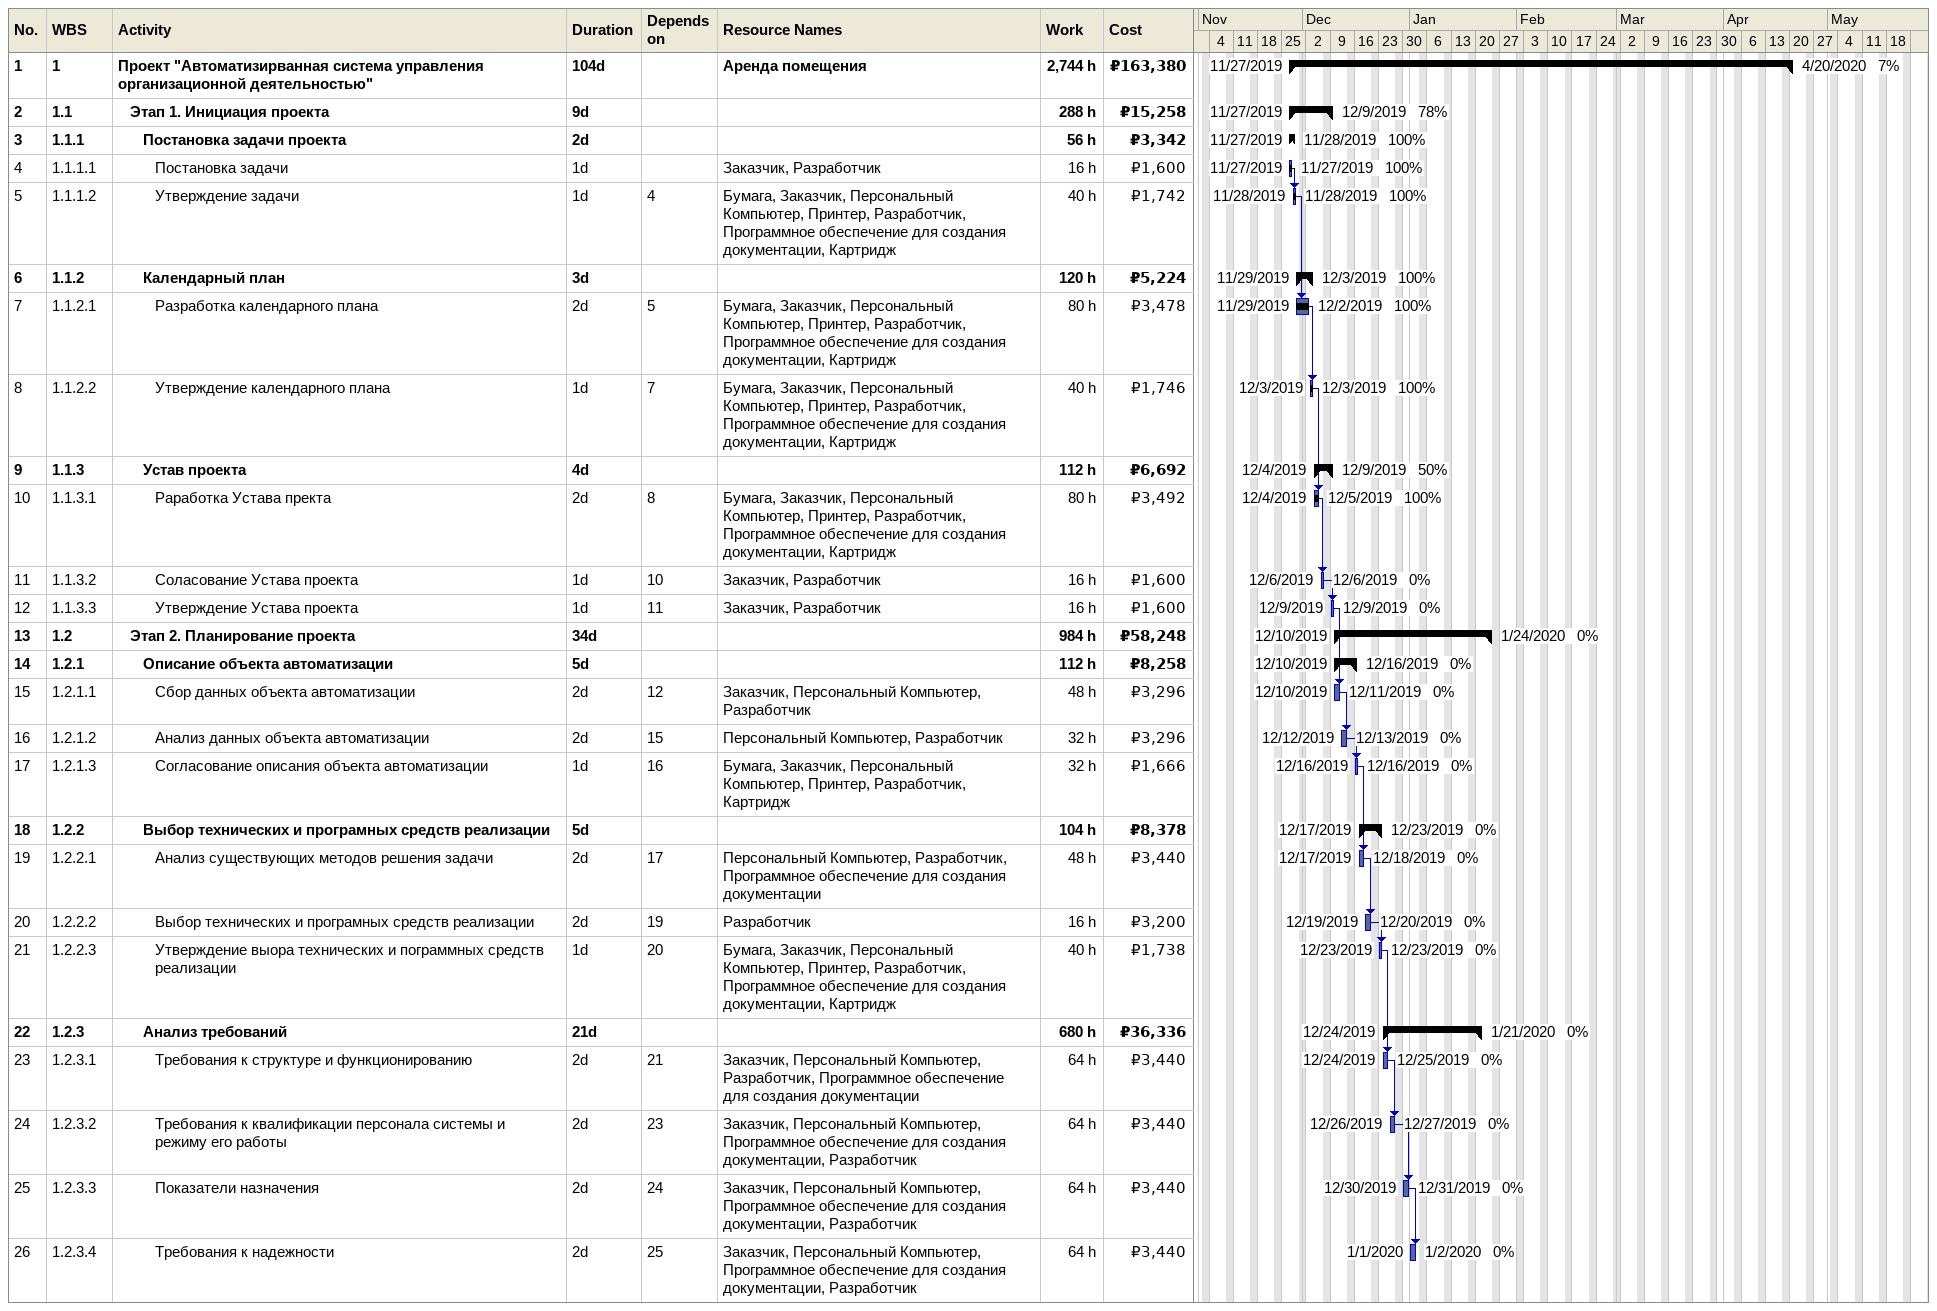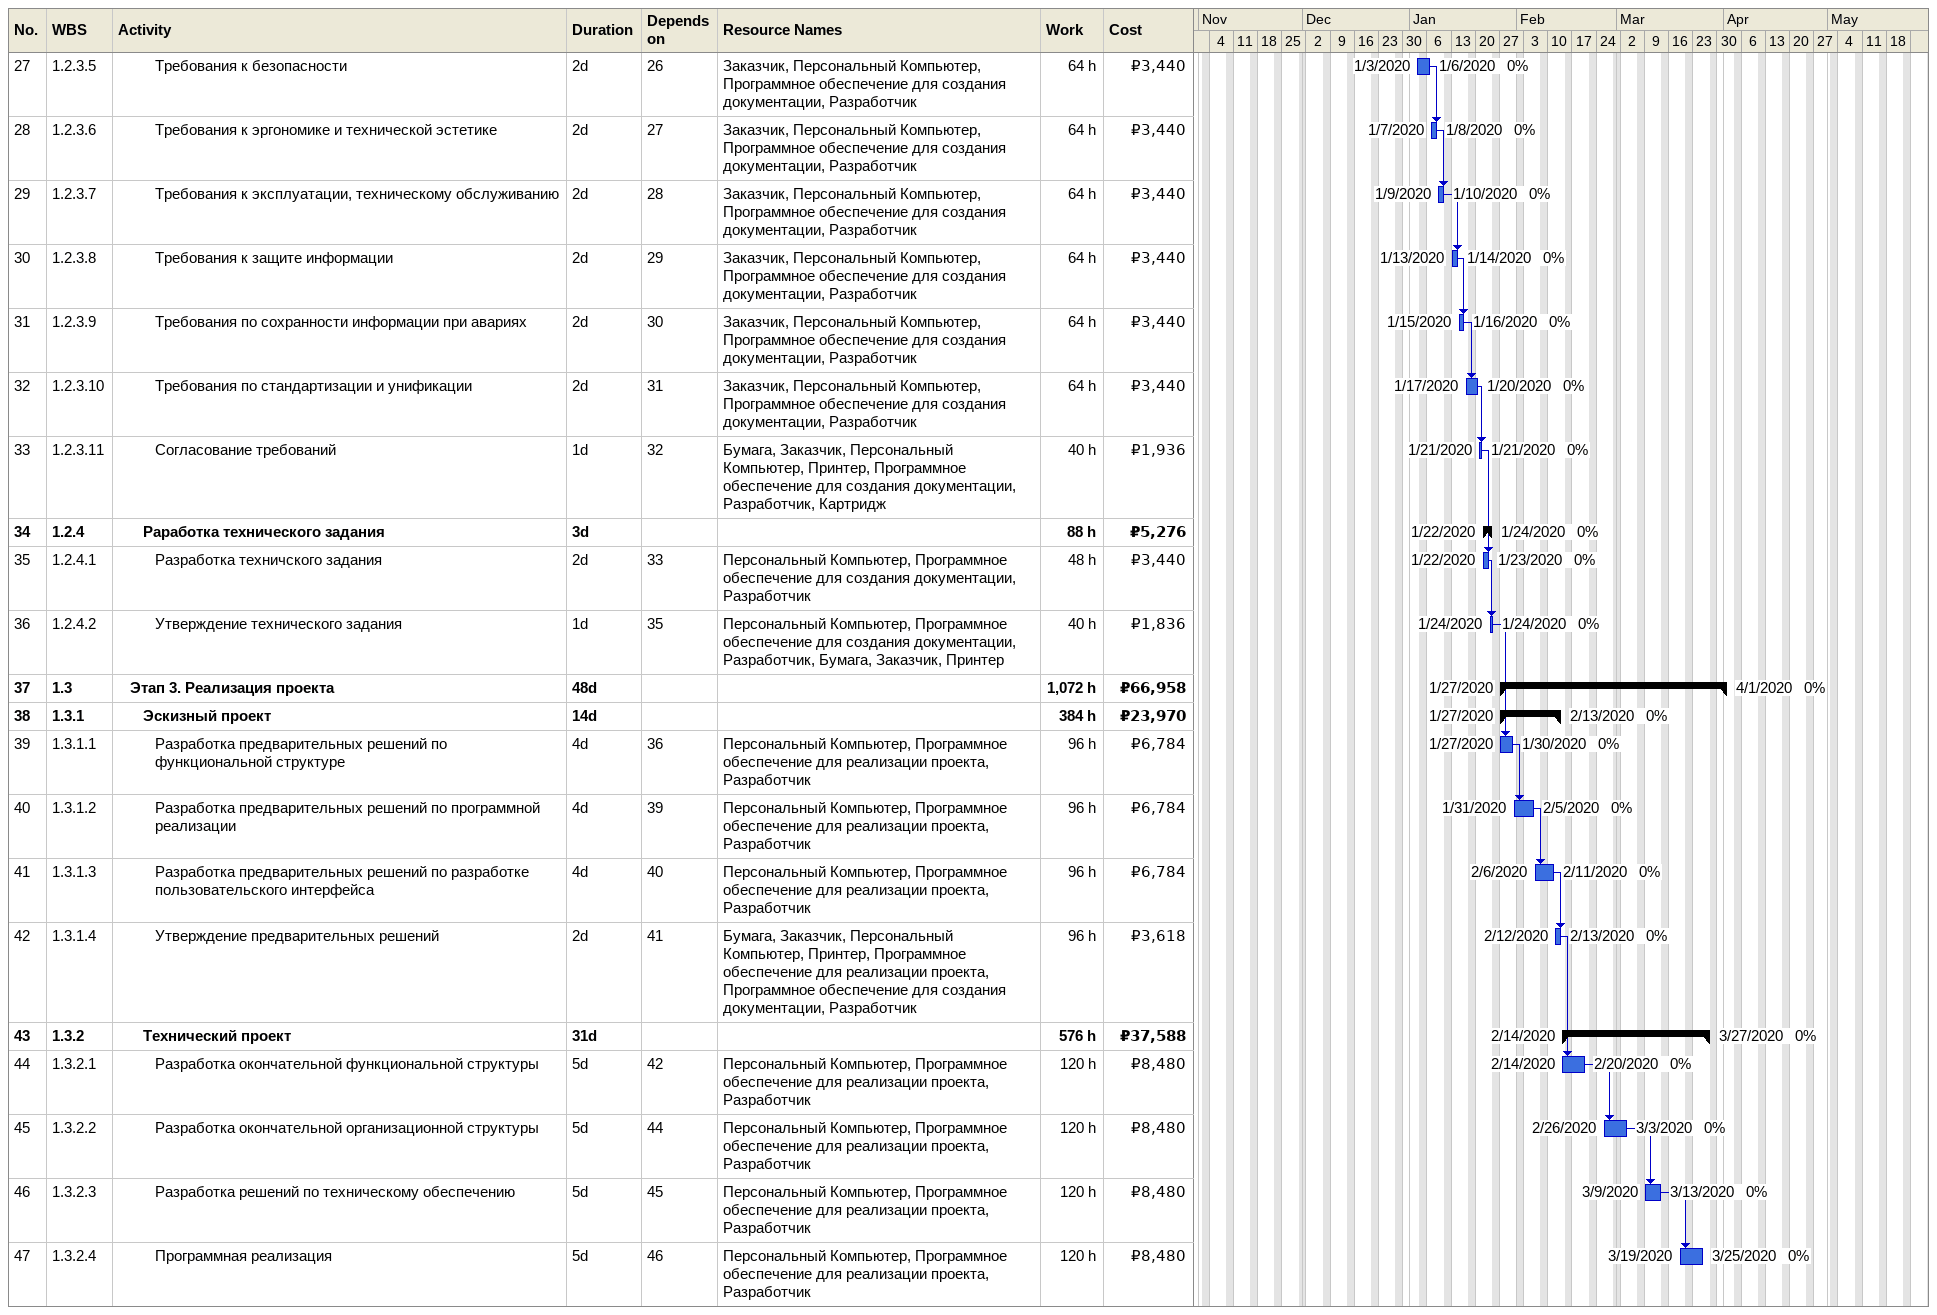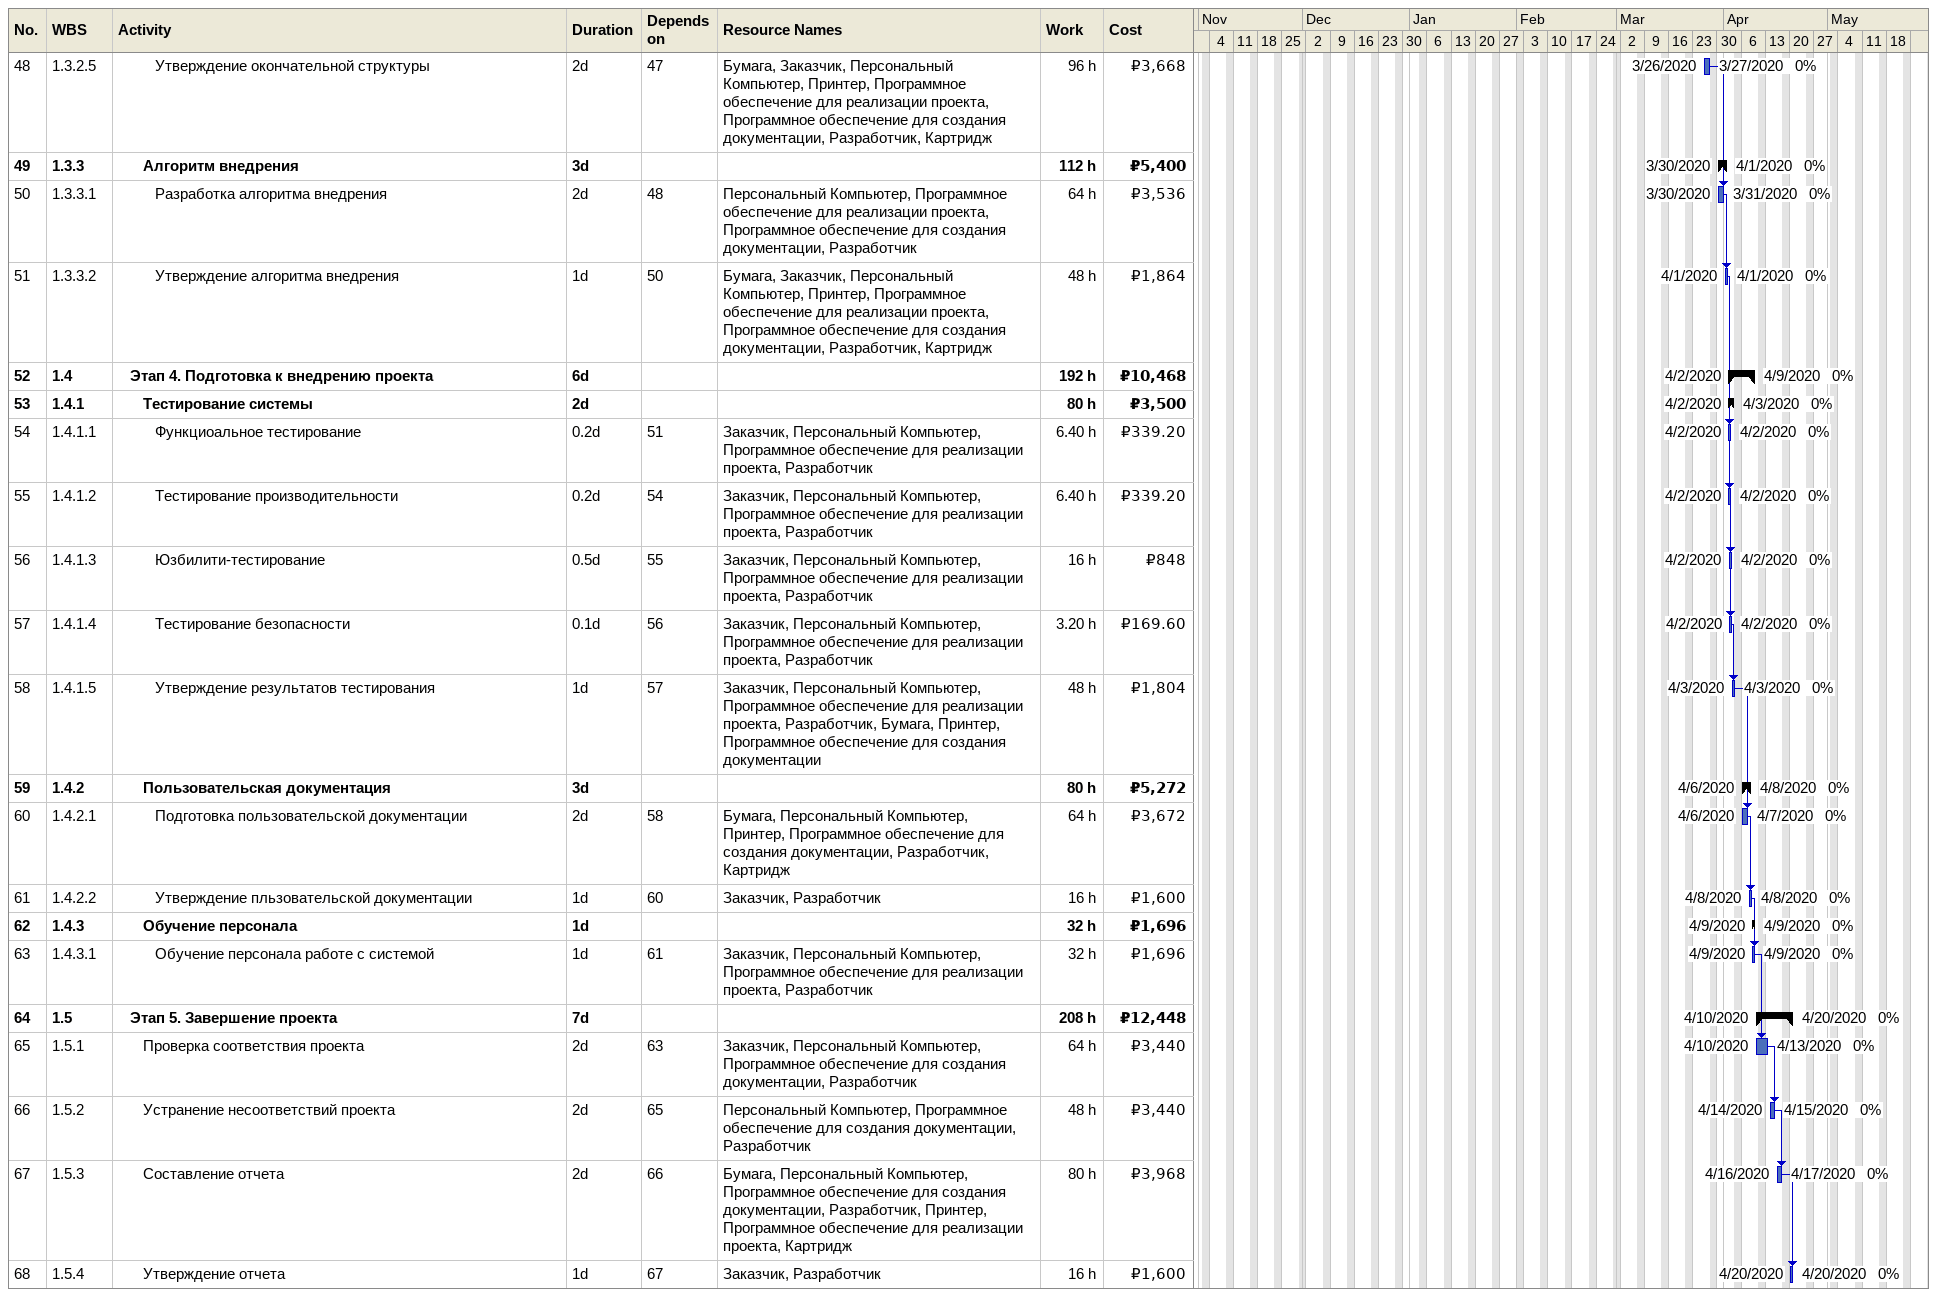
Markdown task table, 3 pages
| ID | WBS | Task | Duration | Start | Finish | Predecessors | Resources | % complete | Work (h) | Cost (₽) |
|---|---|---|---|---|---|---|---|---|---|---|
| 1 | 1 | **Проект "Автоматизирванная система управления организационной деятельностью"** | 104d | 2019-11-27 | 2020-04-20 |  | Аренда помещения | 7 | 2744 | 163380 |
| 2 | 1.1 | **Этап 1. Инициация проекта** | 9d | 2019-11-27 | 2019-12-09 |  |  | 78 | 288 | 15258 |
| 3 | 1.1.1 | **Постановка задачи проекта** | 2d | 2019-11-27 | 2019-11-28 |  |  | 100 | 56 | 3342 |
| 4 | 1.1.1.1 | Постановка задачи | 1d | 2019-11-27 | 2019-11-27 |  | Заказчик, Разработчик | 100 | 16 | 1600 |
| 5 | 1.1.1.2 | Утверждение задачи | 1d | 2019-11-28 | 2019-11-28 | 4 | Бумага, Заказчик, Персональный Компьютер, Принтер, Разработчик, Программное обеспечение для создания документации, Картридж | 100 | 40 | 1742 |
| 6 | 1.1.2 | **Календарный план** | 3d | 2019-11-29 | 2019-12-03 |  |  | 100 | 120 | 5224 |
| 7 | 1.1.2.1 | Разработка календарного плана | 2d | 2019-11-29 | 2019-12-02 | 5 | Бумага, Заказчик, Персональный Компьютер, Принтер, Разработчик, Программное обеспечение для создания документации, Картридж | 100 | 80 | 3478 |
| 8 | 1.1.2.2 | Утверждение календарного плана | 1d | 2019-12-03 | 2019-12-03 | 7 | Бумага, Заказчик, Персональный Компьютер, Принтер, Разработчик, Программное обеспечение для создания документации, Картридж | 100 | 40 | 1746 |
| 9 | 1.1.3 | **Устав проекта** | 4d | 2019-12-04 | 2019-12-09 |  |  | 50 | 112 | 6692 |
| 10 | 1.1.3.1 | Раработка Устава пректа | 2d | 2019-12-04 | 2019-12-05 | 8 | Бумага, Заказчик, Персональный Компьютер, Принтер, Разработчик, Программное обеспечение для создания документации, Картридж | 100 | 80 | 3492 |
| 11 | 1.1.3.2 | Соласование Устава проекта | 1d | 2019-12-06 | 2019-12-06 | 10 | Заказчик, Разработчик | 0 | 16 | 1600 |
| 12 | 1.1.3.3 | Утверждение Устава проекта | 1d | 2019-12-09 | 2019-12-09 | 11 | Заказчик, Разработчик | 0 | 16 | 1600 |
| 13 | 1.2 | **Этап 2. Планирование проекта** | 34d | 2019-12-10 | 2020-01-24 |  |  | 0 | 984 | 58248 |
| 14 | 1.2.1 | **Описание объекта автоматизации** | 5d | 2019-12-10 | 2019-12-16 |  |  | 0 | 112 | 8258 |
| 15 | 1.2.1.1 | Сбор данных объекта автоматизации | 2d | 2019-12-10 | 2019-12-11 | 12 | Заказчик, Персональный Компьютер, Разработчик | 0 | 48 | 3296 |
| 16 | 1.2.1.2 | Анализ данных объекта автоматизации | 2d | 2019-12-12 | 2019-12-13 | 15 | Персональный Компьютер, Разработчик | 0 | 32 | 3296 |
| 17 | 1.2.1.3 | Согласование описания объекта автоматизации | 1d | 2019-12-16 | 2019-12-16 | 16 | Бумага, Заказчик, Персональный Компьютер, Принтер, Разработчик, Картридж | 0 | 32 | 1666 |
| 18 | 1.2.2 | **Выбор технических и програмных средств реализации** | 5d | 2019-12-17 | 2019-12-23 |  |  | 0 | 104 | 8378 |
| 19 | 1.2.2.1 | Анализ существующих методов решения задачи | 2d | 2019-12-17 | 2019-12-18 | 17 | Персональный Компьютер, Разработчик, Программное обеспечение для создания документации | 0 | 48 | 3440 |
| 20 | 1.2.2.2 | Выбор технических и програмных средств реализации | 2d | 2019-12-19 | 2019-12-20 | 19 | Разработчик | 0 | 16 | 3200 |
| 21 | 1.2.2.3 | Утверждение выора технических и пограммных средств реализации | 1d | 2019-12-23 | 2019-12-23 | 20 | Бумага, Заказчик, Персональный Компьютер, Принтер, Разработчик, Программное обеспечение для создания документации, Картридж | 0 | 40 | 1738 |
| 22 | 1.2.3 | **Анализ требований** | 21d | 2019-12-24 | 2020-01-21 |  |  | 0 | 680 | 36336 |
| 23 | 1.2.3.1 | Требования к структуре и функционированию | 2d | 2019-12-24 | 2019-12-25 | 21 | Заказчик, Персональный Компьютер, Разработчик, Программное обеспечение для создания документации | 0 | 64 | 3440 |
| 24 | 1.2.3.2 | Требования к квалификации персонала системы и режиму его работы | 2d | 2019-12-26 | 2019-12-27 | 23 | Заказчик, Персональный Компьютер, Программное обеспечение для создания документации, Разработчик | 0 | 64 | 3440 |
| 25 | 1.2.3.3 | Показатели назначения | 2d | 2019-12-30 | 2019-12-31 | 24 | Заказчик, Персональный Компьютер, Программное обеспечение для создания документации, Разработчик | 0 | 64 | 3440 |
| 26 | 1.2.3.4 | Требования к надежности | 2d | 2020-01-01 | 2020-01-02 | 25 | Заказчик, Персональный Компьютер, Программное обеспечение для создания документации, Разработчик | 0 | 64 | 3440 |
| 27 | 1.2.3.5 | Требования к безопасности | 2d | 2020-01-03 | 2020-01-06 | 26 | Заказчик, Персональный Компьютер, Программное обеспечение для создания документации, Разработчик | 0 | 64 | 3440 |
| 28 | 1.2.3.6 | Требования к эргономике и технической эстетике | 2d | 2020-01-07 | 2020-01-08 | 27 | Заказчик, Персональный Компьютер, Программное обеспечение для создания документации, Разработчик | 0 | 64 | 3440 |
| 29 | 1.2.3.7 | Требования к эксплуатации, техническому обслуживанию | 2d | 2020-01-09 | 2020-01-10 | 28 | Заказчик, Персональный Компьютер, Программное обеспечение для создания документации, Разработчик | 0 | 64 | 3440 |
| 30 | 1.2.3.8 | Требования к защите информации | 2d | 2020-01-13 | 2020-01-14 | 29 | Заказчик, Персональный Компьютер, Программное обеспечение для создания документации, Разработчик | 0 | 64 | 3440 |
| 31 | 1.2.3.9 | Требования по сохранности информации при авариях | 2d | 2020-01-15 | 2020-01-16 | 30 | Заказчик, Персональный Компьютер, Программное обеспечение для создания документации, Разработчик | 0 | 64 | 3440 |
| 32 | 1.2.3.10 | Требования по стандартизации и унификации | 2d | 2020-01-17 | 2020-01-20 | 31 | Заказчик, Персональный Компьютер, Программное обеспечение для создания документации, Разработчик | 0 | 64 | 3440 |
| 33 | 1.2.3.11 | Согласование требований | 1d | 2020-01-21 | 2020-01-21 | 32 | Бумага, Заказчик, Персональный Компьютер, Принтер, Программное обеспечение для создания документации, Разработчик, Картридж | 0 | 40 | 1936 |
| 34 | 1.2.4 | **Раработка технического задания** | 3d | 2020-01-22 | 2020-01-24 |  |  | 0 | 88 | 5276 |
| 35 | 1.2.4.1 | Разработка техничского задания | 2d | 2020-01-22 | 2020-01-23 | 33 | Персональный Компьютер, Программное обеспечение для создания документации, Разработчик | 0 | 48 | 3440 |
| 36 | 1.2.4.2 | Утверждение технического задания | 1d | 2020-01-24 | 2020-01-24 | 35 | Персональный Компьютер, Программное обеспечение для создания документации, Разработчик, Бумага, Заказчик, Принтер | 0 | 40 | 1836 |
| 37 | 1.3 | **Этап 3. Реализация проекта** | 48d | 2020-01-27 | 2020-04-01 |  |  | 0 | 1072 | 66958 |
| 38 | 1.3.1 | **Эскизный проект** | 14d | 2020-01-27 | 2020-02-13 |  |  | 0 | 384 | 23970 |
| 39 | 1.3.1.1 | Разработка предварительных решений по функциональной структуре | 4d | 2020-01-27 | 2020-01-30 | 36 | Персональный Компьютер, Программное обеспечение для реализации проекта, Разработчик | 0 | 96 | 6784 |
| 40 | 1.3.1.2 | Разработка предварительных решений по программной реализации | 4d | 2020-01-31 | 2020-02-05 | 39 | Персональный Компьютер, Программное обеспечение для реализации проекта, Разработчик | 0 | 96 | 6784 |
| 41 | 1.3.1.3 | Разработка предварительных решений по разработке пользовательского интерфейса | 4d | 2020-02-06 | 2020-02-11 | 40 | Персональный Компьютер, Программное обеспечение для реализации проекта, Разработчик | 0 | 96 | 6784 |
| 42 | 1.3.1.4 | Утверждение предварительных решений | 2d | 2020-02-12 | 2020-02-13 | 41 | Бумага, Заказчик, Персональный Компьютер, Принтер, Программное обеспечение для реализации проекта, Программное обеспечение для создания документации, Разработчик | 0 | 96 | 3618 |
| 43 | 1.3.2 | **Технический проект** | 31d | 2020-02-14 | 2020-03-27 |  |  | 0 | 576 | 37588 |
| 44 | 1.3.2.1 | Разработка окончательной функциональной структуры | 5d | 2020-02-14 | 2020-02-20 | 42 | Персональный Компьютер, Программное обеспечение для реализации проекта, Разработчик | 0 | 120 | 8480 |
| 45 | 1.3.2.2 | Разработка окончательной организационной структуры | 5d | 2020-02-26 | 2020-03-03 | 44 | Персональный Компьютер, Программное обеспечение для реализации проекта, Разработчик | 0 | 120 | 8480 |
| 46 | 1.3.2.3 | Разработка решений по техническому обеспечению | 5d | 2020-03-09 | 2020-03-13 | 45 | Персональный Компьютер, Программное обеспечение для реализации проекта, Разработчик | 0 | 120 | 8480 |
| 47 | 1.3.2.4 | Программная реализация | 5d | 2020-03-19 | 2020-03-25 | 46 | Персональный Компьютер, Программное обеспечение для реализации проекта, Разработчик | 0 | 120 | 8480 |
| 48 | 1.3.2.5 | Утверждение окончательной структуры | 2d | 2020-03-26 | 2020-03-27 | 47 | Бумага, Заказчик, Персональный Компьютер, Принтер, Программное обеспечение для реализации проекта, Программное обеспечение для создания документации, Разработчик, Картридж | 0 | 96 | 3668 |
| 49 | 1.3.3 | **Алгоритм внедрения** | 3d | 2020-03-30 | 2020-04-01 |  |  | 0 | 112 | 5400 |
| 50 | 1.3.3.1 | Разработка алгоритма внедрения | 2d | 2020-03-30 | 2020-03-31 | 48 | Персональный Компьютер, Программное обеспечение для реализации проекта, Программное обеспечение для создания документации, Разработчик | 0 | 64 | 3536 |
| 51 | 1.3.3.2 | Утверждение алгоритма внедрения | 1d | 2020-04-01 | 2020-04-01 | 50 | Бумага, Заказчик, Персональный Компьютер, Принтер, Программное обеспечение для реализации проекта, Программное обеспечение для создания документации, Разработчик, Картридж | 0 | 48 | 1864 |
| 52 | 1.4 | **Этап 4. Подготовка к внедрению проекта** | 6d | 2020-04-02 | 2020-04-09 |  |  | 0 | 192 | 10468 |
| 53 | 1.4.1 | **Тестирование системы** | 2d | 2020-04-02 | 2020-04-03 |  |  | 0 | 80 | 3500 |
| 54 | 1.4.1.1 | Функциоальное тестирование | 0.2d | 2020-04-02 | 2020-04-02 | 51 | Заказчик, Персональный Компьютер, Программное обеспечение для реализации проекта, Разработчик | 0 | 6.40 | 339.20 |
| 55 | 1.4.1.2 | Тестирование производительности | 0.2d | 2020-04-02 | 2020-04-02 | 54 | Заказчик, Персональный Компьютер, Программное обеспечение для реализации проекта, Разработчик | 0 | 6.40 | 339.20 |
| 56 | 1.4.1.3 | Юзбилити-тестирование | 0.5d | 2020-04-02 | 2020-04-02 | 55 | Заказчик, Персональный Компьютер, Программное обеспечение для реализации проекта, Разработчик | 0 | 16 | 848 |
| 57 | 1.4.1.4 | Тестирование безопасности | 0.1d | 2020-04-02 | 2020-04-02 | 56 | Заказчик, Персональный Компьютер, Программное обеспечение для реализации проекта, Разработчик | 0 | 3.20 | 169.60 |
| 58 | 1.4.1.5 | Утверждение результатов тестирования | 1d | 2020-04-03 | 2020-04-03 | 57 | Заказчик, Персональный Компьютер, Программное обеспечение для реализации проекта, Разработчик, Бумага, Принтер, Программное обеспечение для создания документации | 0 | 48 | 1804 |
| 59 | 1.4.2 | **Пользовательская документация** | 3d | 2020-04-06 | 2020-04-08 |  |  | 0 | 80 | 5272 |
| 60 | 1.4.2.1 | Подготовка пользовательской документации | 2d | 2020-04-06 | 2020-04-07 | 58 | Бумага, Персональный Компьютер, Принтер, Программное обеспечение для создания документации, Разработчик, Картридж | 0 | 64 | 3672 |
| 61 | 1.4.2.2 | Утверждение пльзовательской документации | 1d | 2020-04-08 | 2020-04-08 | 60 | Заказчик, Разработчик | 0 | 16 | 1600 |
| 62 | 1.4.3 | **Обучение персонала** | 1d | 2020-04-09 | 2020-04-09 |  |  | 0 | 32 | 1696 |
| 63 | 1.4.3.1 | Обучение персонала работе с системой | 1d | 2020-04-09 | 2020-04-09 | 61 | Заказчик, Персональный Компьютер, Программное обеспечение для реализации проекта, Разработчик | 0 | 32 | 1696 |
| 64 | 1.5 | **Этап 5. Завершение проекта** | 7d | 2020-04-10 | 2020-04-20 |  |  | 0 | 208 | 12448 |
| 65 | 1.5.1 | Проверка соответствия проекта | 2d | 2020-04-10 | 2020-04-13 | 63 | Заказчик, Персональный Компьютер, Программное обеспечение для создания документации, Разработчик | 0 | 64 | 3440 |
| 66 | 1.5.2 | Устранение несоответствий проекта | 2d | 2020-04-14 | 2020-04-15 | 65 | Персональный Компьютер, Программное обеспечение для создания документации, Разработчик | 0 | 48 | 3440 |
| 67 | 1.5.3 | Составление отчета | 2d | 2020-04-16 | 2020-04-17 | 66 | Бумага, Персональный Компьютер, Программное обеспечение для создания документации, Разработчик, Принтер, Программное обеспечение для реализации проекта, Картридж | 0 | 80 | 3968 |
| 68 | 1.5.4 | Утверждение отчета | 1d | 2020-04-20 | 2020-04-20 | 67 | Заказчик, Разработчик | 0 | 16 | 1600 |
